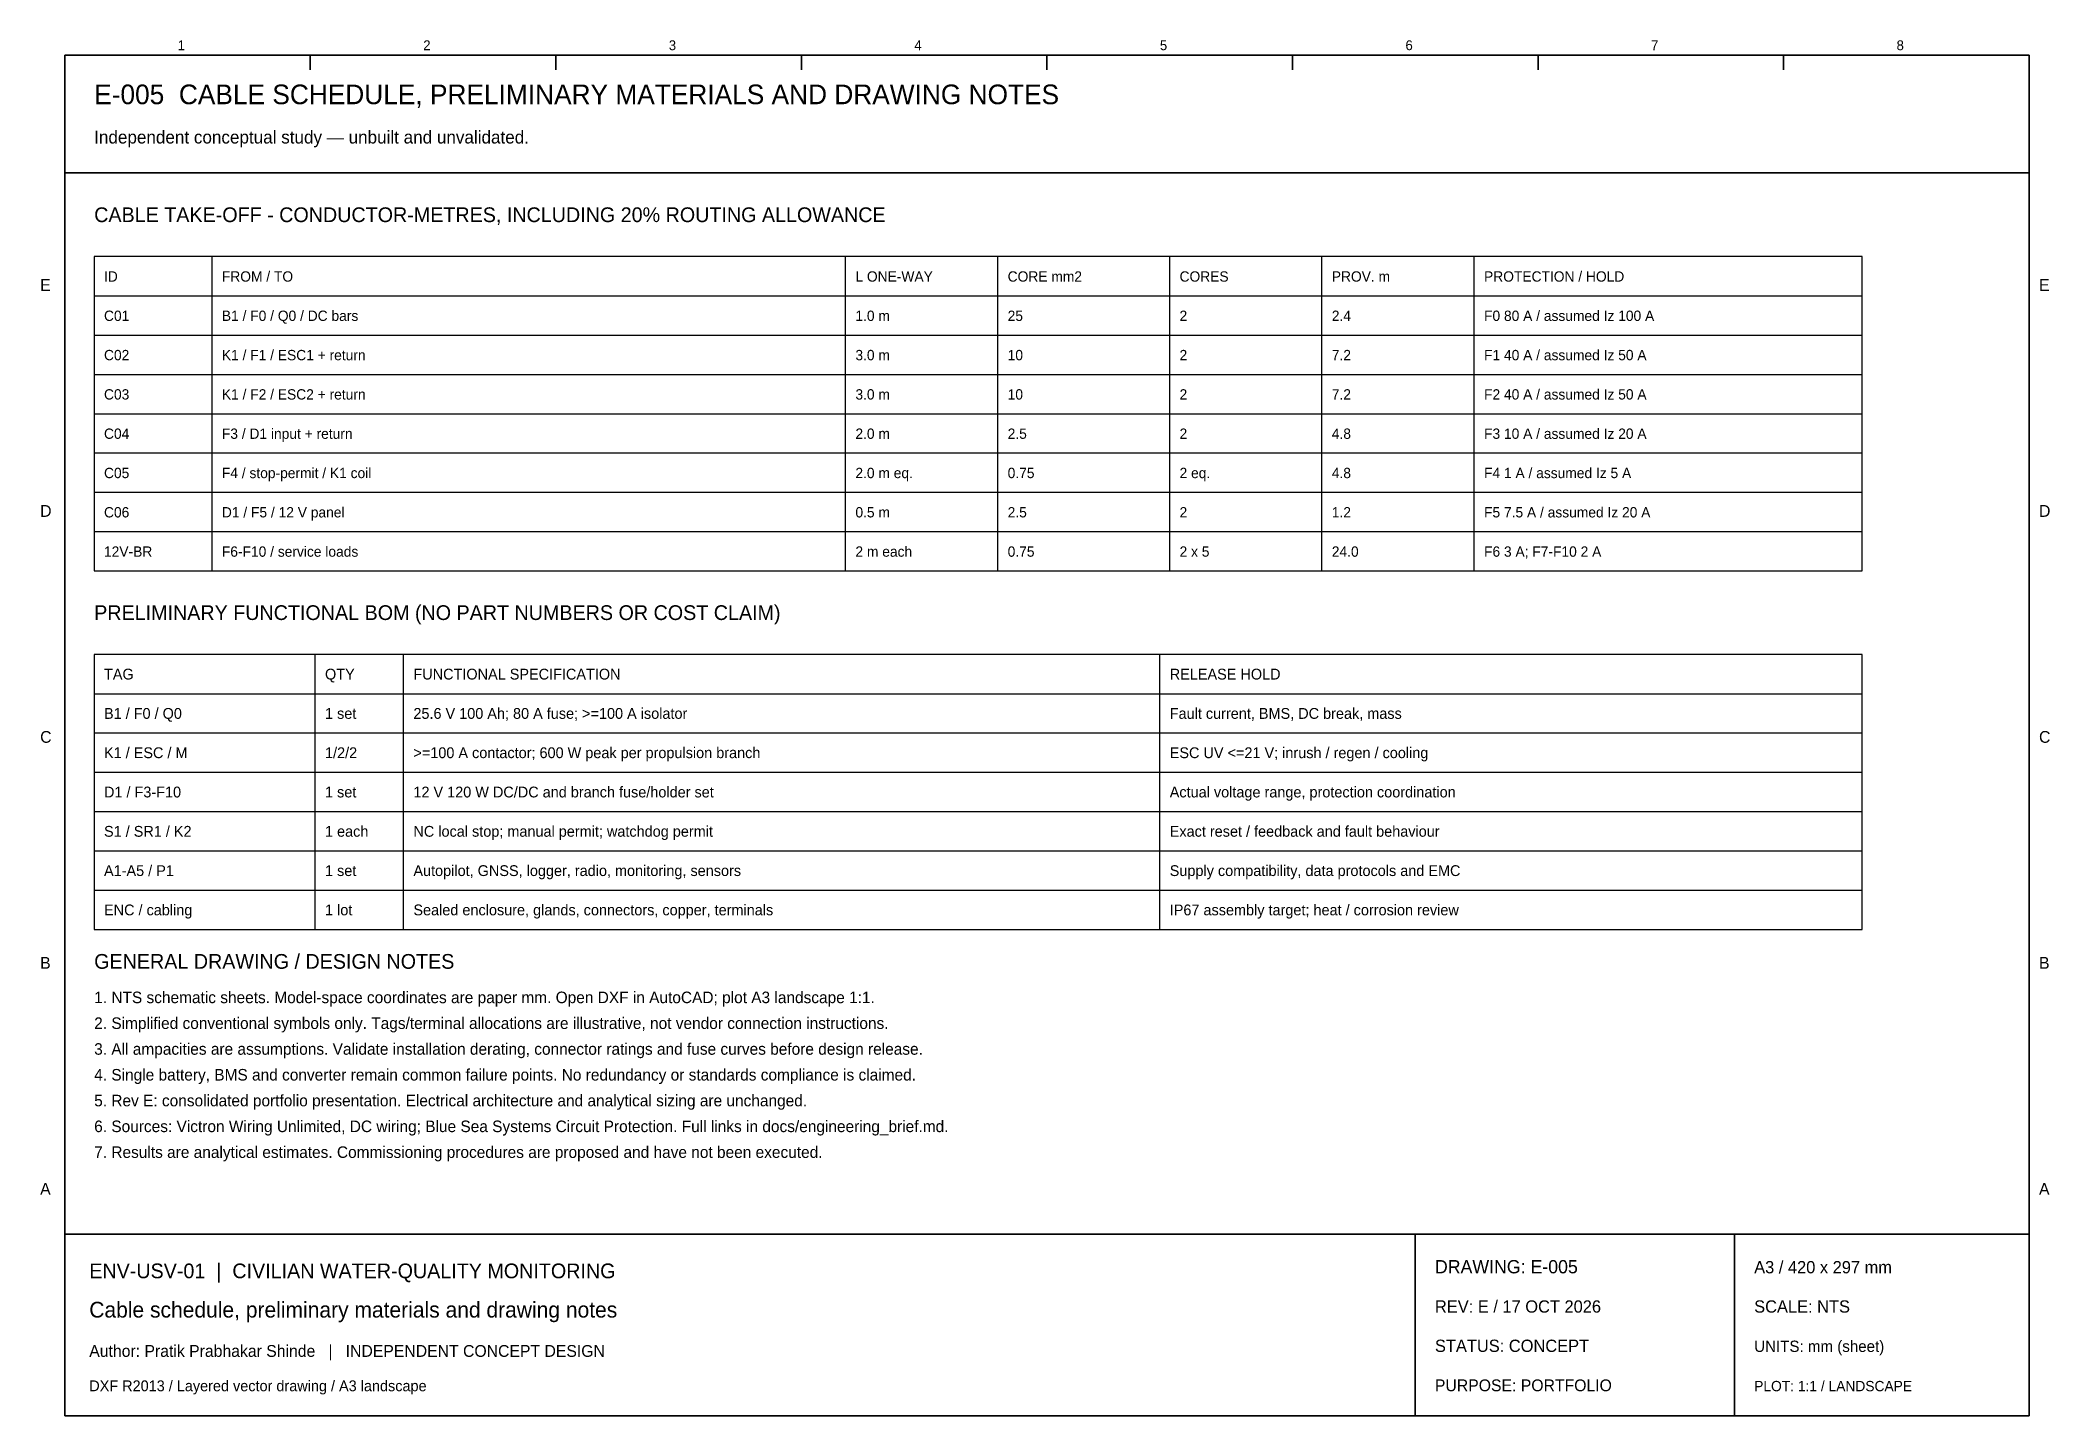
# Model space of a CAD drawing. Header units: millimetres. Extents: x 5 to 414, y 10 to 290.
import ezdxf

# ---------------------------------------------------------------- set-up
doc = ezdxf.new("R2010")
doc.units = ezdxf.units.MM
for name, color, linetype, lineweight in [('BORDER', 7, 'Continuous', 35), ('DEVICE', 7, 'Continuous', 25), ('TEXT', 7, 'Continuous', 18)]:
    doc.layers.add(name, color=color, linetype=linetype, lineweight=lineweight)
doc.styles.add('CAD_TEXT', font='txt')

msp = doc.modelspace()

# ---------------------------------------------------------------- linework, layer by layer
at = {"layer": 'BORDER'}
for p, q in [((410, 287), (10, 287)), ((10, 287), (10, 10)), ((10, 284), (10, 287)), ((60, 284), (60, 287)), ((110, 284), (110, 287)), ((160, 284), (160, 287)), ((210, 284), (210, 287)), ((260, 284), (260, 287)), ((310, 284), (310, 287)), ((360, 284), (360, 287)), ((410, 10), (410, 287)), ((10, 263), (410, 263)), ((10, 47), (410, 47)), ((285, 10), (285, 47)), ((350, 10), (350, 47)), ((10, 10), (410, 10))]:
    msp.add_line(p, q, dxfattribs=at)
at = {"layer": 'DEVICE'}
for p, q in [((376, 246), (16, 246)), ((16, 246), (16, 182)), ((40, 182), (40, 246)), ((169, 182), (169, 246)), ((200, 182), (200, 246)), ((235, 182), (235, 246)), ((266, 182), (266, 246)), ((297, 182), (297, 246)), ((376, 182), (376, 246)), ((16, 238), (376, 238)), ((16, 230), (376, 230)), ((16, 222), (376, 222)), ((16, 214), (376, 214)), ((16, 206), (376, 206)), ((16, 198), (376, 198)), ((16, 190), (376, 190)), ((16, 182), (376, 182)), ((376, 165), (16, 165)), ((16, 165), (16, 109)), ((61, 109), (61, 165)), ((79, 109), (79, 165)), ((233, 109), (233, 165)), ((376, 109), (376, 165)), ((16, 157), (376, 157)), ((16, 149), (376, 149)), ((16, 141), (376, 141)), ((16, 133), (376, 133)), ((16, 125), (376, 125)), ((16, 117), (376, 117)), ((16, 109), (376, 109))]:
    msp.add_line(p, q, dxfattribs=at)

# ---------------------------------------------------------------- texts
at = {"layer": 'TEXT', "style": 'CAD_TEXT'}
for s, height, p in [('1', 2, (33, 288)), ('2', 2, (83, 288)), ('3', 2, (133, 288)), ('4', 2, (183, 288)), ('5', 2, (233, 288)), ('6', 2, (283, 288)), ('7', 2, (333, 288)), ('8', 2, (383, 288)), ('E-005  CABLE SCHEDULE, PRELIMINARY MATERIALS AND DRAWING NOTES', 4, (16, 277)), ('Independent conceptual study — unbuilt and unvalidated.', 2.6, (16, 269)), ('CABLE TAKE-OFF - CONDUCTOR-METRES, INCLUDING 20% ROUTING ALLOWANCE', 3, (16, 253)), ('ID', 2.1, (18, 240.88)), ('FROM / TO', 2.1, (42, 240.88)), ('L ONE-WAY', 2.1, (171, 240.88)), ('CORE mm2', 2.1, (202, 240.88)), ('CORES', 2.1, (237, 240.88)), ('PROV. m', 2.1, (268, 240.88)), ('PROTECTION / HOLD', 2.1, (299, 240.88)), ('E', 2.4, (5, 239)), ('E', 2.4, (412, 239)), ('C01', 2.1, (18, 232.88)), ('B1 / F0 / Q0 / DC bars', 2.1, (42, 232.88)), ('1.0 m', 2.1, (171, 232.88)), ('25', 2.1, (202, 232.88)), ('2', 2.1, (237, 232.88)), ('2.4', 2.1, (268, 232.88)), ('F0 80 A / assumed Iz 100 A', 2.1, (299, 232.88)), ('C02', 2.1, (18, 224.88)), ('K1 / F1 / ESC1 + return', 2.1, (42, 224.88)), ('3.0 m', 2.1, (171, 224.88)), ('10', 2.1, (202, 224.88)), ('2', 2.1, (237, 224.88)), ('7.2', 2.1, (268, 224.88)), ('F1 40 A / assumed Iz 50 A', 2.1, (299, 224.88)), ('C03', 2.1, (18, 216.88)), ('K1 / F2 / ESC2 + return', 2.1, (42, 216.88)), ('3.0 m', 2.1, (171, 216.88)), ('10', 2.1, (202, 216.88)), ('2', 2.1, (237, 216.88)), ('7.2', 2.1, (268, 216.88)), ('F2 40 A / assumed Iz 50 A', 2.1, (299, 216.88)), ('C04', 2.1, (18, 208.88)), ('F3 / D1 input + return', 2.1, (42, 208.88)), ('2.0 m', 2.1, (171, 208.88)), ('2.5', 2.1, (202, 208.88)), ('2', 2.1, (237, 208.88)), ('4.8', 2.1, (268, 208.88)), ('F3 10 A / assumed Iz 20 A', 2.1, (299, 208.88)), ('C05', 2.1, (18, 200.88)), ('F4 / stop-permit / K1 coil', 2.1, (42, 200.88)), ('2.0 m eq.', 2.1, (171, 200.88)), ('0.75', 2.1, (202, 200.88)), ('2 eq.', 2.1, (237, 200.88)), ('4.8', 2.1, (268, 200.88)), ('F4 1 A / assumed Iz 5 A', 2.1, (299, 200.88)), ('D', 2.4, (5, 193)), ('C06', 2.1, (18, 192.88)), ('D1 / F5 / 12 V panel', 2.1, (42, 192.88)), ('0.5 m', 2.1, (171, 192.88)), ('2.5', 2.1, (202, 192.88)), ('2', 2.1, (237, 192.88)), ('1.2', 2.1, (268, 192.88)), ('F5 7.5 A / assumed Iz 20 A', 2.1, (299, 192.88)), ('D', 2.4, (412, 193)), ('12V-BR', 2.1, (18, 184.88)), ('F6-F10 / service loads', 2.1, (42, 184.88)), ('2 m each', 2.1, (171, 184.88)), ('0.75', 2.1, (202, 184.88)), ('2 x 5', 2.1, (237, 184.88)), ('24.0', 2.1, (268, 184.88)), ('F6 3 A; F7-F10 2 A', 2.1, (299, 184.88)), ('PRELIMINARY FUNCTIONAL BOM (NO PART NUMBERS OR COST CLAIM)', 3, (16, 172)), ('TAG', 2.2, (18, 159.88)), ('QTY', 2.2, (63, 159.88)), ('FUNCTIONAL SPECIFICATION', 2.2, (81, 159.88)), ('RELEASE HOLD', 2.2, (235, 159.88)), ('B1 / F0 / Q0', 2.2, (18, 151.88)), ('1 set', 2.2, (63, 151.88)), ('25.6 V 100 Ah; 80 A fuse; >=100 A isolator', 2.2, (81, 151.88)), ('Fault current, BMS, DC break, mass', 2.2, (235, 151.88)), ('C', 2.4, (5, 147)), ('C', 2.4, (412, 147)), ('K1 / ESC / M', 2.2, (18, 143.88)), ('1/2/2', 2.2, (63, 143.88)), ('>=100 A contactor; 600 W peak per propulsion branch', 2.2, (81, 143.88)), ('ESC UV <=21 V; inrush / regen / cooling', 2.2, (235, 143.88)), ('D1 / F3-F10', 2.2, (18, 135.88)), ('1 set', 2.2, (63, 135.88)), ('12 V 120 W DC/DC and branch fuse/holder set', 2.2, (81, 135.88)), ('Actual voltage range, protection coordination', 2.2, (235, 135.88)), ('S1 / SR1 / K2', 2.2, (18, 127.88)), ('1 each', 2.2, (63, 127.88)), ('NC local stop; manual permit; watchdog permit', 2.2, (81, 127.88)), ('Exact reset / feedback and fault behaviour', 2.2, (235, 127.88)), ('A1-A5 / P1', 2.2, (18, 119.88)), ('1 set', 2.2, (63, 119.88)), ('Autopilot, GNSS, logger, radio, monitoring, sensors', 2.2, (81, 119.88)), ('Supply compatibility, data protocols and EMC', 2.2, (235, 119.88)), ('ENC / cabling', 2.2, (18, 111.88)), ('1 lot', 2.2, (63, 111.88)), ('Sealed enclosure, glands, connectors, copper, terminals', 2.2, (81, 111.88)), ('IP67 assembly target; heat / corrosion review', 2.2, (235, 111.88)), ('B', 2.4, (5, 101)), ('GENERAL DRAWING / DESIGN NOTES', 3, (16, 101)), ('B', 2.4, (412, 101)), ('1. NTS schematic sheets. Model-space coordinates are paper mm. Open DXF in AutoCAD; plot A3 landscape 1:1.', 2.35, (16, 94)), ('2. Simplified conventional symbols only. Tags/terminal allocations are illustrative, not vendor connection instructions.', 2.35, (16, 88.75)), ('3. All ampacities are assumptions. Validate installation derating, connector ratings and fuse curves before design release.', 2.35, (16, 83.5)), ('4. Single battery, BMS and converter remain common failure points. No redundancy or standards compliance is claimed.', 2.35, (16, 78.25)), ('5. Rev E: consolidated portfolio presentation. Electrical architecture and analytical sizing are unchanged.', 2.35, (16, 73)), ('6. Sources: Victron Wiring Unlimited, DC wiring; Blue Sea Systems Circuit Protection. Full links in docs/engineering_brief.md.', 2.35, (16, 67.75)), ('7. Results are analytical estimates. Commissioning procedures are proposed and have not been executed.', 2.35, (16, 62.5)), ('A', 2.4, (5, 55)), ('A', 2.4, (412, 55)), ('ENV-USV-01  |  CIVILIAN WATER-QUALITY MONITORING', 3, (15, 38)), ('DRAWING: E-005', 2.7, (289, 39)), ('A3 / 420 x 297 mm', 2.5, (354, 39)), ('Cable schedule, preliminary materials and drawing notes', 3.2, (15, 30)), ('REV: E / 17 OCT 2026', 2.5, (289, 31)), ('SCALE: NTS', 2.5, (354, 31)), ('STATUS: CONCEPT', 2.5, (289, 23)), ('UNITS: mm (sheet)', 2.3, (354, 23)), ('Author: Pratik Prabhakar Shinde   |   INDEPENDENT CONCEPT DESIGN', 2.4, (15, 22)), ('DXF R2013 / Layered vector drawing / A3 landscape', 2.2, (15, 15)), ('PURPOSE: PORTFOLIO', 2.4, (289, 15)), ('PLOT: 1:1 / LANDSCAPE', 2.1, (354, 15))]:
    msp.add_text(s, height=height, dxfattribs=at).set_placement(p)

doc.saveas('drawing.dxf')
